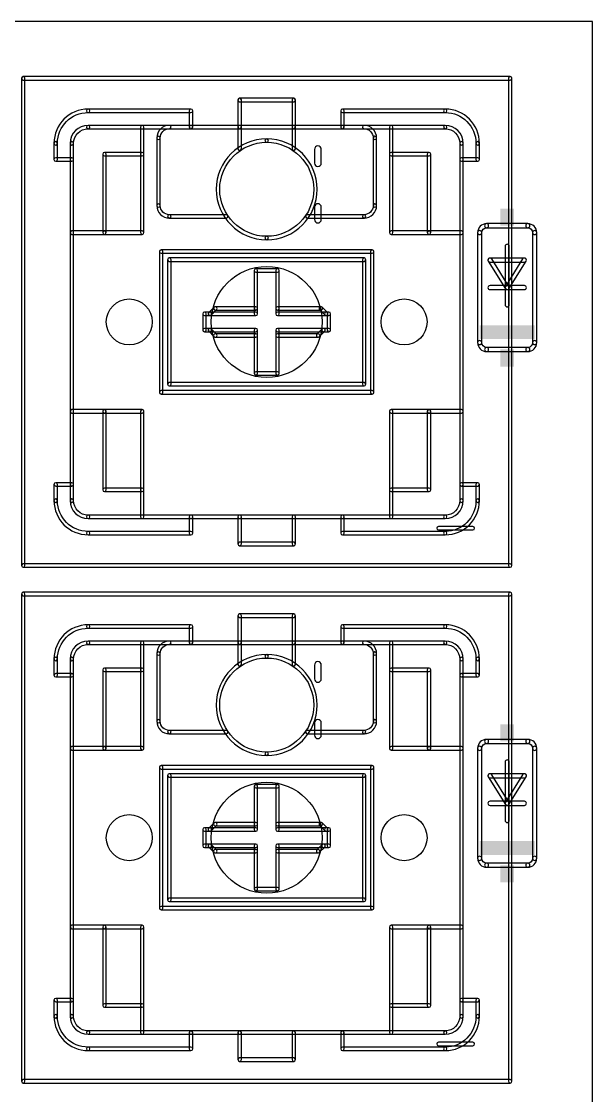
# Model space of a CAD drawing. Extents: x 0 to 60.3, y 1.9 to 82.2.
# Drawn here: x 39.19 to 60.3, y 42.55 to 82.22 of the extents above; entities that cross this region are included whole.
import ezdxf

# ---------------------------------------------------------------- set-up
doc = ezdxf.new("R2010")
doc.units = 0
doc.layers.add('20', color=7, linetype='CONTINUOUS')
doc.layers.add('21', color=253, linetype='CONTINUOUS')

# ---------------------------------------------------------------- blocks, each defined once
blk = doc.blocks.new('RECT')
blk.add_solid([(-0.5, -0.5), (0.5, -0.5), (-0.5, 0.5), (0.5, 0.5)])

msp = doc.modelspace()

# ---------------------------------------------------------------- linework, layer by layer
at = {"layer": '20'}
for p, q in [((60.305, 82.22), (0, 82.22)), ((60.305, 1.905), (60.305, 82.22))]:
    msp.add_line(p, q, dxfattribs=at)
for centre, radius in [((48.26, 71.12), 2.05), ((43.18, 71.12), 0.85), ((53.34, 71.12), 0.85), ((48.26, 52.07), 2.05), ((43.18, 52.07), 0.85), ((53.34, 52.07), 0.85)]:
    msp.add_circle(centre, radius, dxfattribs=at)
at = {"layer": '21'}
for points in [[(39.26, 80.0565), (57.26, 80.0565, 1), (57.26, 80.1835), (39.26, 80.1835, 1)], [(39.3235, 62.12), (39.3235, 80.12, 1), (39.1965, 80.12), (39.1965, 62.12, 1)], [(57.1965, 80.12), (57.1965, 62.12, 1), (57.3235, 62.12), (57.3235, 80.12, 1)], [(47.26, 79.2565), (49.26, 79.2565, 1), (49.26, 79.3835), (47.26, 79.3835, 1)], [(47.3235, 78.32), (47.3235, 79.32, 1), (47.1965, 79.32), (47.1965, 78.32, 1)], [(49.3235, 78.32), (49.3235, 79.32, 1), (49.1965, 79.32), (49.1965, 78.32, 1)], [(41.66, 78.8565, 1), (41.66, 78.9835, 0.4142), (40.3965, 77.72, 1), (40.5235, 77.72, -0.4142)], [(41.66, 78.8565), (45.46, 78.8565, 1), (45.46, 78.9835), (41.66, 78.9835, 1)], [(45.5235, 78.32), (45.5235, 78.92, 1), (45.3965, 78.92), (45.3965, 78.32, 1)], [(51.06, 78.8565), (54.86, 78.8565, 1), (54.86, 78.9835), (51.06, 78.9835, 1)], [(51.1235, 78.32), (51.1235, 78.92, 1), (50.9965, 78.92), (50.9965, 78.32, 1)], [(55.9965, 77.72, 1), (56.1235, 77.72, 0.4142), (54.86, 78.9835, 1), (54.86, 78.8565, -0.4142)], [(41.66, 78.2565, 1), (41.66, 78.3835, 0.4142), (40.9965, 77.72, 1), (41.1235, 77.72, -0.4142)], [(41.66, 78.2565), (45.46, 78.2565, 1), (45.46, 78.3835), (41.66, 78.3835, 1)], [(43.5965, 78.32), (43.5965, 77.32, 1), (43.7235, 77.32), (43.7235, 78.32, 1)], [(44.66, 78.2565, 1), (44.66, 78.3835, 0.4142), (44.1965, 77.92, 1), (44.3235, 77.92, -0.4142)], [(45.46, 78.2565), (47.26, 78.2565, 1), (47.26, 78.3835), (45.46, 78.3835, 1)], [(47.26, 78.2565), (49.26, 78.2565, 1), (49.26, 78.3835), (47.26, 78.3835, 1)], [(47.3235, 77.52), (47.3235, 78.32, 1), (47.1965, 78.32), (47.1965, 77.52, 1)], [(49.26, 78.2565), (51.06, 78.2565, 1), (51.06, 78.3835), (49.26, 78.3835, 1)], [(49.1965, 78.32), (49.1965, 77.52, 1), (49.3235, 77.52), (49.3235, 78.32, 1)], [(51.06, 78.2565), (54.86, 78.2565, 1), (54.86, 78.3835), (51.06, 78.3835, 1)], [(52.1965, 77.92, 1), (52.3235, 77.92, 0.4142), (51.86, 78.3835, 1), (51.86, 78.2565, -0.4142)], [(52.7965, 78.32), (52.7965, 77.32, 1), (52.9235, 77.32), (52.9235, 78.32, 1)], [(55.3965, 77.72, 1), (55.5235, 77.72, 0.4142), (54.86, 78.3835, 1), (54.86, 78.2565, -0.4142)], [(40.5235, 77.12), (40.5235, 77.72, 1), (40.3965, 77.72), (40.3965, 77.12, 1)], [(41.1235, 77.12), (41.1235, 77.72, 1), (40.9965, 77.72), (40.9965, 77.12, 1)], [(44.3235, 75.42), (44.3235, 77.92, 1), (44.1965, 77.92), (44.1965, 75.42, 1)], [(48.26, 77.7565, 1), (48.26, 77.8835, 1), (48.26, 74.1565, 1), (48.26, 74.2835, -1)], [(48.26, 74.2835, 1), (48.26, 74.1565, 1), (48.26, 77.8835, 1), (48.26, 77.7565, -1)], [(52.3235, 75.42), (52.3235, 77.92, 1), (52.1965, 77.92), (52.1965, 75.42, 1)], [(55.3965, 77.72), (55.3965, 77.12, 1), (55.5235, 77.12), (55.5235, 77.72, 1)], [(55.9965, 77.72), (55.9965, 77.12, 1), (56.1235, 77.12), (56.1235, 77.72, 1)], [(42.1965, 77.32), (42.1965, 74.42, 1), (42.3235, 74.42), (42.3235, 77.32, 1)], [(43.66, 77.3835), (42.26, 77.3835, 1), (42.26, 77.2565), (43.66, 77.2565, 1)], [(43.5965, 77.32), (43.5965, 74.42, 1), (43.7235, 74.42), (43.7235, 77.32, 1)], [(50.0253, 77.4954), (50.0253, 76.9874, 1), (50.2793, 76.9874), (50.2793, 77.4954, 1)], [(52.7965, 77.32), (52.7965, 74.42, 1), (52.9235, 74.42), (52.9235, 77.32, 1)], [(54.26, 77.3835), (52.86, 77.3835, 1), (52.86, 77.2565), (54.26, 77.2565, 1)], [(54.1965, 77.32), (54.1965, 74.42, 1), (54.3235, 74.42), (54.3235, 77.32, 1)], [(41.06, 77.1835), (40.46, 77.1835, 1), (40.46, 77.0565), (41.06, 77.0565, 1)], [(41.1235, 65.12), (41.1235, 77.12, 1), (40.9965, 77.12), (40.9965, 65.12, 1)], [(55.3965, 77.12), (55.3965, 65.12, 1), (55.5235, 65.12), (55.5235, 77.12, 1)], [(55.46, 77.0565), (56.06, 77.0565, 1), (56.06, 77.1835), (55.46, 77.1835, 1)], [(44.3235, 75.42, 1), (44.1965, 75.42, 0.4142), (44.66, 74.9565, 1), (44.66, 75.0835, -0.4142)], [(50.2793, 74.9046), (50.2793, 75.3618, 1), (50.0253, 75.3618), (50.0253, 74.9046, 1)], [(51.86, 75.0835, 1), (51.86, 74.9565, 0.4142), (52.3235, 75.42, 1), (52.1965, 75.42, -0.4142)], [(44.66, 74.9565), (46.76, 74.9565, 1), (46.76, 75.0835), (44.66, 75.0835, 1)], [(49.76, 74.9565), (51.86, 74.9565, 1), (51.86, 75.0835), (49.76, 75.0835, 1)], [(56.388, 74.5998, 1), (56.388, 74.7522, 0.4142), (56.0578, 74.422, 1), (56.2102, 74.422, -0.4142)], [(56.388, 74.5998), (57.912, 74.5998, 1), (57.912, 74.7522), (56.388, 74.7522, 1)], [(58.0898, 74.422, 1), (58.2422, 74.422, 0.4142), (57.912, 74.7522, 1), (57.912, 74.5998, -0.4142)], [(42.26, 74.4835), (41.06, 74.4835, 1), (41.06, 74.3565), (42.26, 74.3565, 1)], [(43.66, 74.4835), (42.26, 74.4835, 1), (42.26, 74.3565), (43.66, 74.3565, 1)], [(54.26, 74.4835), (52.86, 74.4835, 1), (52.86, 74.3565), (54.26, 74.3565, 1)], [(55.46, 74.4835), (54.26, 74.4835, 1), (54.26, 74.3565), (55.46, 74.3565, 1)], [(56.2102, 70.358), (56.2102, 74.422, 1), (56.0578, 74.422), (56.0578, 70.358, 1)], [(58.2422, 70.358), (58.2422, 74.422, 1), (58.0898, 74.422), (58.0898, 70.358, 1)], [(57.2262, 72.39), (57.2262, 73.914, 1), (57.0738, 73.914), (57.0738, 72.39, 1)], [(44.4235, 68.52), (44.4235, 73.72, 1), (44.2965, 73.72), (44.2965, 68.52, 1)], [(44.36, 73.6565), (52.16, 73.6565, 1), (52.16, 73.7835), (44.36, 73.7835, 1)], [(44.7235, 68.82), (44.7235, 73.42, 1), (44.5965, 73.42), (44.5965, 68.82, 1)], [(44.66, 73.3565), (51.86, 73.3565, 1), (51.86, 73.4835), (44.66, 73.4835, 1)], [(51.7965, 73.42), (51.7965, 68.82, 1), (51.9235, 68.82), (51.9235, 73.42, 1)], [(52.0965, 73.72), (52.0965, 68.52, 1), (52.2235, 68.52), (52.2235, 73.72, 1)], [(56.515, 73.3298), (57.785, 73.3298, 1), (57.785, 73.4822), (56.515, 73.4822, 1)], [(57.2146, 72.4304), (56.5796, 73.4464, 1), (56.4504, 73.3656), (57.0854, 72.3496, 1)], [(57.7204, 73.4464), (57.0854, 72.4304, 1), (57.2146, 72.3496), (57.8496, 73.3656, 1)], [(47.9235, 71.62), (47.9235, 73.02, 1), (47.7965, 73.02), (47.7965, 71.62, 1)], [(47.86, 72.9565), (48.66, 72.9565, 1), (48.66, 73.0835), (47.86, 73.0835, 1)], [(48.5965, 73.02), (48.5965, 71.62, 1), (48.7235, 71.62), (48.7235, 73.02, 1)], [(56.515, 72.3138), (57.15, 72.3138, 1), (57.15, 72.4662), (56.515, 72.4662, 1)], [(57.2262, 71.755), (57.2262, 72.39, 1), (57.0738, 72.39), (57.0738, 71.755, 1)], [(57.15, 72.3138), (57.785, 72.3138, 1), (57.785, 72.4662), (57.15, 72.4662, 1)], [(46.0235, 70.82), (46.0235, 71.42, 1), (45.8965, 71.42), (45.8965, 70.82, 1)], [(45.96, 71.3565), (46.16, 71.3565, 1), (46.16, 71.4835), (45.96, 71.4835, 1)], [(46.3151, 71.6649), (46.1151, 71.4649, 1), (46.2049, 71.3751), (46.4049, 71.5751, 1)], [(46.16, 71.3565), (47.86, 71.3565, 1), (47.86, 71.4835), (46.16, 71.4835, 1)], [(47.86, 71.6835), (46.36, 71.6835, 1), (46.36, 71.5565), (47.86, 71.5565, 1)], [(47.9235, 71.42), (47.9235, 71.62, 1), (47.7965, 71.62), (47.7965, 71.42, 1)], [(48.5965, 71.62), (48.5965, 71.42, 1), (48.7235, 71.42), (48.7235, 71.62, 1)], [(50.26, 71.6835), (48.66, 71.6835, 1), (48.66, 71.5565), (50.26, 71.5565, 1)], [(48.66, 71.3565), (50.46, 71.3565, 1), (50.46, 71.4835), (48.66, 71.4835, 1)], [(50.5049, 71.4649), (50.3049, 71.6649, 1), (50.2151, 71.5751), (50.4151, 71.3751, 1)], [(50.56, 71.4835), (50.46, 71.4835, 1), (50.46, 71.3565), (50.56, 71.3565, 1)], [(50.4965, 71.42), (50.4965, 70.82, 1), (50.6235, 70.82), (50.6235, 71.42, 1)], [(46.16, 70.8835), (45.96, 70.8835, 1), (45.96, 70.7565), (46.16, 70.7565, 1)], [(47.86, 70.8835), (46.16, 70.8835, 1), (46.16, 70.7565), (47.86, 70.7565, 1)], [(46.1151, 70.7751), (46.3151, 70.5751, 1), (46.4049, 70.6649), (46.2049, 70.8649, 1)], [(47.86, 70.6835), (46.36, 70.6835, 1), (46.36, 70.5565), (47.86, 70.5565, 1)], [(47.9235, 70.62), (47.9235, 70.82, 1), (47.7965, 70.82), (47.7965, 70.62, 1)], [(47.9235, 69.22), (47.9235, 70.62, 1), (47.7965, 70.62), (47.7965, 69.22, 1)], [(50.36, 70.8835), (48.66, 70.8835, 1), (48.66, 70.7565), (50.36, 70.7565, 1)], [(48.5965, 70.82), (48.5965, 70.62, 1), (48.7235, 70.62), (48.7235, 70.82, 1)], [(48.5965, 70.62), (48.5965, 69.22, 1), (48.7235, 69.22), (48.7235, 70.62, 1)], [(50.16, 70.6835), (48.66, 70.6835, 1), (48.66, 70.5565), (50.16, 70.5565, 1)], [(50.3151, 70.8649), (50.1151, 70.6649, 1), (50.2049, 70.5751), (50.4049, 70.7751, 1)], [(50.56, 70.8835), (50.36, 70.8835, 1), (50.36, 70.7565), (50.56, 70.7565, 1)], [(56.2102, 70.358, 1), (56.0578, 70.358, 0.4142), (56.388, 70.0278, 1), (56.388, 70.1802, -0.4142)], [(57.912, 70.1802, 1), (57.912, 70.0278, 0.4142), (58.2422, 70.358, 1), (58.0898, 70.358, -0.4142)], [(56.388, 70.0278), (57.912, 70.0278, 1), (57.912, 70.1802), (56.388, 70.1802, 1)], [(48.66, 69.2835), (47.86, 69.2835, 1), (47.86, 69.1565), (48.66, 69.1565, 1)], [(51.86, 68.8835), (44.66, 68.8835, 1), (44.66, 68.7565), (51.86, 68.7565, 1)], [(52.16, 68.5835), (44.36, 68.5835, 1), (44.36, 68.4565), (52.16, 68.4565, 1)], [(42.26, 67.8835), (41.06, 67.8835, 1), (41.06, 67.7565), (42.26, 67.7565, 1)], [(43.66, 67.8835), (42.26, 67.8835, 1), (42.26, 67.7565), (43.66, 67.7565, 1)], [(42.1965, 67.82), (42.1965, 64.92, 1), (42.3235, 64.92), (42.3235, 67.82, 1)], [(43.5965, 67.82), (43.5965, 64.92, 1), (43.7235, 64.92), (43.7235, 67.82, 1)], [(54.26, 67.8835), (52.86, 67.8835, 1), (52.86, 67.7565), (54.26, 67.7565, 1)], [(52.7965, 67.82), (52.7965, 64.92, 1), (52.9235, 64.92), (52.9235, 67.82, 1)], [(55.46, 67.8835), (54.26, 67.8835, 1), (54.26, 67.7565), (55.46, 67.7565, 1)], [(54.1965, 67.82), (54.1965, 64.92, 1), (54.3235, 64.92), (54.3235, 67.82, 1)], [(40.5235, 64.52), (40.5235, 65.12, 1), (40.3965, 65.12), (40.3965, 64.52, 1)], [(41.06, 65.1835), (40.46, 65.1835, 1), (40.46, 65.0565), (41.06, 65.0565, 1)], [(41.1235, 64.52), (41.1235, 65.12, 1), (40.9965, 65.12), (40.9965, 64.52, 1)], [(55.3965, 65.12), (55.3965, 64.52, 1), (55.5235, 64.52), (55.5235, 65.12, 1)], [(55.46, 65.0565), (56.06, 65.0565, 1), (56.06, 65.1835), (55.46, 65.1835, 1)], [(55.9965, 65.12), (55.9965, 64.52, 1), (56.1235, 64.52), (56.1235, 65.12, 1)], [(43.66, 64.9835), (42.26, 64.9835, 1), (42.26, 64.8565), (43.66, 64.8565, 1)], [(43.5965, 64.92), (43.5965, 63.92, 1), (43.7235, 63.92), (43.7235, 64.92, 1)], [(52.7965, 64.92), (52.7965, 63.92, 1), (52.9235, 63.92), (52.9235, 64.92, 1)], [(54.26, 64.9835), (52.86, 64.9835, 1), (52.86, 64.8565), (54.26, 64.8565, 1)], [(40.5235, 64.52, 1), (40.3965, 64.52, 0.4142), (41.66, 63.2565, 1), (41.66, 63.3835, -0.4142)], [(41.1235, 64.52, 1), (40.9965, 64.52, 0.4142), (41.66, 63.8565, 1), (41.66, 63.9835, -0.4142)], [(54.86, 63.3835, 1), (54.86, 63.2565, 0.4142), (56.1235, 64.52, 1), (55.9965, 64.52, -0.4142)], [(54.86, 63.9835, 1), (54.86, 63.8565, 0.4142), (55.5235, 64.52, 1), (55.3965, 64.52, -0.4142)], [(45.46, 63.9835), (41.66, 63.9835, 1), (41.66, 63.8565), (45.46, 63.8565, 1)], [(47.26, 63.9835), (45.46, 63.9835, 1), (45.46, 63.8565), (47.26, 63.8565, 1)], [(45.5235, 63.32), (45.5235, 63.92, 1), (45.3965, 63.92), (45.3965, 63.32, 1)], [(51.06, 63.9835), (47.26, 63.9835, 1), (47.26, 63.8565), (51.06, 63.8565, 1)], [(47.3235, 62.92), (47.3235, 63.92, 1), (47.1965, 63.92), (47.1965, 62.92, 1)], [(49.3235, 62.92), (49.3235, 63.92, 1), (49.1965, 63.92), (49.1965, 62.92, 1)], [(54.86, 63.9835), (51.06, 63.9835, 1), (51.06, 63.8565), (54.86, 63.8565, 1)], [(51.1235, 63.32), (51.1235, 63.92, 1), (50.9965, 63.92), (50.9965, 63.32, 1)], [(54.61, 63.4365), (55.88, 63.4365, 1), (55.88, 63.5635), (54.61, 63.5635, 1)], [(45.46, 63.3835), (41.66, 63.3835, 1), (41.66, 63.2565), (45.46, 63.2565, 1)], [(54.86, 63.3835), (51.06, 63.3835, 1), (51.06, 63.2565), (54.86, 63.2565, 1)], [(47.26, 62.8565), (49.26, 62.8565, 1), (49.26, 62.9835), (47.26, 62.9835, 1)], [(57.26, 62.1835), (39.26, 62.1835, 1), (39.26, 62.0565), (57.26, 62.0565, 1)], [(39.26, 61.0065), (57.26, 61.0065, 1), (57.26, 61.1335), (39.26, 61.1335, 1)], [(39.3235, 43.07), (39.3235, 61.07, 1), (39.1965, 61.07), (39.1965, 43.07, 1)], [(57.1965, 61.07), (57.1965, 43.07, 1), (57.3235, 43.07), (57.3235, 61.07, 1)], [(47.26, 60.2065), (49.26, 60.2065, 1), (49.26, 60.3335), (47.26, 60.3335, 1)], [(47.3235, 59.27), (47.3235, 60.27, 1), (47.1965, 60.27), (47.1965, 59.27, 1)], [(49.3235, 59.27), (49.3235, 60.27, 1), (49.1965, 60.27), (49.1965, 59.27, 1)], [(41.66, 59.8065, 1), (41.66, 59.9335, 0.4142), (40.3965, 58.67, 1), (40.5235, 58.67, -0.4142)], [(41.66, 59.8065), (45.46, 59.8065, 1), (45.46, 59.9335), (41.66, 59.9335, 1)], [(45.5235, 59.27), (45.5235, 59.87, 1), (45.3965, 59.87), (45.3965, 59.27, 1)], [(51.06, 59.8065), (54.86, 59.8065, 1), (54.86, 59.9335), (51.06, 59.9335, 1)], [(51.1235, 59.27), (51.1235, 59.87, 1), (50.9965, 59.87), (50.9965, 59.27, 1)], [(55.9965, 58.67, 1), (56.1235, 58.67, 0.4142), (54.86, 59.9335, 1), (54.86, 59.8065, -0.4142)], [(41.66, 59.2065, 1), (41.66, 59.3335, 0.4142), (40.9965, 58.67, 1), (41.1235, 58.67, -0.4142)], [(41.66, 59.2065), (45.46, 59.2065, 1), (45.46, 59.3335), (41.66, 59.3335, 1)], [(43.5965, 59.27), (43.5965, 58.27, 1), (43.7235, 58.27), (43.7235, 59.27, 1)], [(44.66, 59.2065, 1), (44.66, 59.3335, 0.4142), (44.1965, 58.87, 1), (44.3235, 58.87, -0.4142)], [(45.46, 59.2065), (47.26, 59.2065, 1), (47.26, 59.3335), (45.46, 59.3335, 1)], [(47.26, 59.2065), (49.26, 59.2065, 1), (49.26, 59.3335), (47.26, 59.3335, 1)], [(47.3235, 58.47), (47.3235, 59.27, 1), (47.1965, 59.27), (47.1965, 58.47, 1)], [(49.26, 59.2065), (51.06, 59.2065, 1), (51.06, 59.3335), (49.26, 59.3335, 1)], [(49.1965, 59.27), (49.1965, 58.47, 1), (49.3235, 58.47), (49.3235, 59.27, 1)], [(51.06, 59.2065), (54.86, 59.2065, 1), (54.86, 59.3335), (51.06, 59.3335, 1)], [(52.1965, 58.87, 1), (52.3235, 58.87, 0.4142), (51.86, 59.3335, 1), (51.86, 59.2065, -0.4142)], [(52.7965, 59.27), (52.7965, 58.27, 1), (52.9235, 58.27), (52.9235, 59.27, 1)], [(55.3965, 58.67, 1), (55.5235, 58.67, 0.4142), (54.86, 59.3335, 1), (54.86, 59.2065, -0.4142)], [(40.5235, 58.07), (40.5235, 58.67, 1), (40.3965, 58.67), (40.3965, 58.07, 1)], [(41.1235, 58.07), (41.1235, 58.67, 1), (40.9965, 58.67), (40.9965, 58.07, 1)], [(44.3235, 56.37), (44.3235, 58.87, 1), (44.1965, 58.87), (44.1965, 56.37, 1)], [(48.26, 58.7065, 1), (48.26, 58.8335, 1), (48.26, 55.1065, 1), (48.26, 55.2335, -1)], [(48.26, 55.2335, 1), (48.26, 55.1065, 1), (48.26, 58.8335, 1), (48.26, 58.7065, -1)], [(52.3235, 56.37), (52.3235, 58.87, 1), (52.1965, 58.87), (52.1965, 56.37, 1)], [(55.3965, 58.67), (55.3965, 58.07, 1), (55.5235, 58.07), (55.5235, 58.67, 1)], [(55.9965, 58.67), (55.9965, 58.07, 1), (56.1235, 58.07), (56.1235, 58.67, 1)], [(42.1965, 58.27), (42.1965, 55.37, 1), (42.3235, 55.37), (42.3235, 58.27, 1)], [(43.66, 58.3335), (42.26, 58.3335, 1), (42.26, 58.2065), (43.66, 58.2065, 1)], [(43.5965, 58.27), (43.5965, 55.37, 1), (43.7235, 55.37), (43.7235, 58.27, 1)], [(50.0253, 58.4454), (50.0253, 57.9374, 1), (50.2793, 57.9374), (50.2793, 58.4454, 1)], [(52.7965, 58.27), (52.7965, 55.37, 1), (52.9235, 55.37), (52.9235, 58.27, 1)], [(54.26, 58.3335), (52.86, 58.3335, 1), (52.86, 58.2065), (54.26, 58.2065, 1)], [(54.1965, 58.27), (54.1965, 55.37, 1), (54.3235, 55.37), (54.3235, 58.27, 1)], [(41.06, 58.1335), (40.46, 58.1335, 1), (40.46, 58.0065), (41.06, 58.0065, 1)], [(41.1235, 46.07), (41.1235, 58.07, 1), (40.9965, 58.07), (40.9965, 46.07, 1)], [(55.3965, 58.07), (55.3965, 46.07, 1), (55.5235, 46.07), (55.5235, 58.07, 1)], [(55.46, 58.0065), (56.06, 58.0065, 1), (56.06, 58.1335), (55.46, 58.1335, 1)], [(44.3235, 56.37, 1), (44.1965, 56.37, 0.4142), (44.66, 55.9065, 1), (44.66, 56.0335, -0.4142)], [(50.2793, 55.8546), (50.2793, 56.3118, 1), (50.0253, 56.3118), (50.0253, 55.8546, 1)], [(51.86, 56.0335, 1), (51.86, 55.9065, 0.4142), (52.3235, 56.37, 1), (52.1965, 56.37, -0.4142)], [(44.66, 55.9065), (46.76, 55.9065, 1), (46.76, 56.0335), (44.66, 56.0335, 1)], [(49.76, 55.9065), (51.86, 55.9065, 1), (51.86, 56.0335), (49.76, 56.0335, 1)], [(56.388, 55.5498, 1), (56.388, 55.7022, 0.4142), (56.0578, 55.372, 1), (56.2102, 55.372, -0.4142)], [(56.388, 55.5498), (57.912, 55.5498, 1), (57.912, 55.7022), (56.388, 55.7022, 1)], [(58.0898, 55.372, 1), (58.2422, 55.372, 0.4142), (57.912, 55.7022, 1), (57.912, 55.5498, -0.4142)], [(42.26, 55.4335), (41.06, 55.4335, 1), (41.06, 55.3065), (42.26, 55.3065, 1)], [(43.66, 55.4335), (42.26, 55.4335, 1), (42.26, 55.3065), (43.66, 55.3065, 1)], [(54.26, 55.4335), (52.86, 55.4335, 1), (52.86, 55.3065), (54.26, 55.3065, 1)], [(55.46, 55.4335), (54.26, 55.4335, 1), (54.26, 55.3065), (55.46, 55.3065, 1)], [(56.2102, 51.308), (56.2102, 55.372, 1), (56.0578, 55.372), (56.0578, 51.308, 1)], [(58.2422, 51.308), (58.2422, 55.372, 1), (58.0898, 55.372), (58.0898, 51.308, 1)], [(57.2262, 53.34), (57.2262, 54.864, 1), (57.0738, 54.864), (57.0738, 53.34, 1)], [(44.4235, 49.47), (44.4235, 54.67, 1), (44.2965, 54.67), (44.2965, 49.47, 1)], [(44.36, 54.6065), (52.16, 54.6065, 1), (52.16, 54.7335), (44.36, 54.7335, 1)], [(44.7235, 49.77), (44.7235, 54.37, 1), (44.5965, 54.37), (44.5965, 49.77, 1)], [(44.66, 54.3065), (51.86, 54.3065, 1), (51.86, 54.4335), (44.66, 54.4335, 1)], [(51.7965, 54.37), (51.7965, 49.77, 1), (51.9235, 49.77), (51.9235, 54.37, 1)], [(52.0965, 54.67), (52.0965, 49.47, 1), (52.2235, 49.47), (52.2235, 54.67, 1)], [(56.515, 54.2798), (57.785, 54.2798, 1), (57.785, 54.4322), (56.515, 54.4322, 1)], [(57.2146, 53.3804), (56.5796, 54.3964, 1), (56.4504, 54.3156), (57.0854, 53.2996, 1)], [(57.7204, 54.3964), (57.0854, 53.3804, 1), (57.2146, 53.2996), (57.8496, 54.3156, 1)], [(47.9235, 52.57), (47.9235, 53.97, 1), (47.7965, 53.97), (47.7965, 52.57, 1)], [(47.86, 53.9065), (48.66, 53.9065, 1), (48.66, 54.0335), (47.86, 54.0335, 1)], [(48.5965, 53.97), (48.5965, 52.57, 1), (48.7235, 52.57), (48.7235, 53.97, 1)], [(56.515, 53.2638), (57.15, 53.2638, 1), (57.15, 53.4162), (56.515, 53.4162, 1)], [(57.2262, 52.705), (57.2262, 53.34, 1), (57.0738, 53.34), (57.0738, 52.705, 1)], [(57.15, 53.2638), (57.785, 53.2638, 1), (57.785, 53.4162), (57.15, 53.4162, 1)], [(46.0235, 51.77), (46.0235, 52.37, 1), (45.8965, 52.37), (45.8965, 51.77, 1)], [(45.96, 52.3065), (46.16, 52.3065, 1), (46.16, 52.4335), (45.96, 52.4335, 1)], [(46.3151, 52.6149), (46.1151, 52.4149, 1), (46.2049, 52.3251), (46.4049, 52.5251, 1)], [(46.16, 52.3065), (47.86, 52.3065, 1), (47.86, 52.4335), (46.16, 52.4335, 1)], [(47.86, 52.6335), (46.36, 52.6335, 1), (46.36, 52.5065), (47.86, 52.5065, 1)], [(47.9235, 52.37), (47.9235, 52.57, 1), (47.7965, 52.57), (47.7965, 52.37, 1)], [(48.5965, 52.57), (48.5965, 52.37, 1), (48.7235, 52.37), (48.7235, 52.57, 1)], [(50.26, 52.6335), (48.66, 52.6335, 1), (48.66, 52.5065), (50.26, 52.5065, 1)], [(48.66, 52.3065), (50.46, 52.3065, 1), (50.46, 52.4335), (48.66, 52.4335, 1)], [(50.5049, 52.4149), (50.3049, 52.6149, 1), (50.2151, 52.5251), (50.4151, 52.3251, 1)], [(50.56, 52.4335), (50.46, 52.4335, 1), (50.46, 52.3065), (50.56, 52.3065, 1)], [(50.4965, 52.37), (50.4965, 51.77, 1), (50.6235, 51.77), (50.6235, 52.37, 1)], [(46.16, 51.8335), (45.96, 51.8335, 1), (45.96, 51.7065), (46.16, 51.7065, 1)], [(47.86, 51.8335), (46.16, 51.8335, 1), (46.16, 51.7065), (47.86, 51.7065, 1)], [(46.1151, 51.7251), (46.3151, 51.5251, 1), (46.4049, 51.6149), (46.2049, 51.8149, 1)], [(47.86, 51.6335), (46.36, 51.6335, 1), (46.36, 51.5065), (47.86, 51.5065, 1)], [(47.9235, 51.57), (47.9235, 51.77, 1), (47.7965, 51.77), (47.7965, 51.57, 1)], [(47.9235, 50.17), (47.9235, 51.57, 1), (47.7965, 51.57), (47.7965, 50.17, 1)], [(50.36, 51.8335), (48.66, 51.8335, 1), (48.66, 51.7065), (50.36, 51.7065, 1)], [(48.5965, 51.77), (48.5965, 51.57, 1), (48.7235, 51.57), (48.7235, 51.77, 1)], [(48.5965, 51.57), (48.5965, 50.17, 1), (48.7235, 50.17), (48.7235, 51.57, 1)], [(50.16, 51.6335), (48.66, 51.6335, 1), (48.66, 51.5065), (50.16, 51.5065, 1)], [(50.3151, 51.8149), (50.1151, 51.6149, 1), (50.2049, 51.5251), (50.4049, 51.7251, 1)], [(50.56, 51.8335), (50.36, 51.8335, 1), (50.36, 51.7065), (50.56, 51.7065, 1)], [(56.2102, 51.308, 1), (56.0578, 51.308, 0.4142), (56.388, 50.9778, 1), (56.388, 51.1302, -0.4142)], [(57.912, 51.1302, 1), (57.912, 50.9778, 0.4142), (58.2422, 51.308, 1), (58.0898, 51.308, -0.4142)], [(56.388, 50.9778), (57.912, 50.9778, 1), (57.912, 51.1302), (56.388, 51.1302, 1)], [(48.66, 50.2335), (47.86, 50.2335, 1), (47.86, 50.1065), (48.66, 50.1065, 1)], [(51.86, 49.8335), (44.66, 49.8335, 1), (44.66, 49.7065), (51.86, 49.7065, 1)], [(52.16, 49.5335), (44.36, 49.5335, 1), (44.36, 49.4065), (52.16, 49.4065, 1)], [(42.26, 48.8335), (41.06, 48.8335, 1), (41.06, 48.7065), (42.26, 48.7065, 1)], [(43.66, 48.8335), (42.26, 48.8335, 1), (42.26, 48.7065), (43.66, 48.7065, 1)], [(42.1965, 48.77), (42.1965, 45.87, 1), (42.3235, 45.87), (42.3235, 48.77, 1)], [(43.5965, 48.77), (43.5965, 45.87, 1), (43.7235, 45.87), (43.7235, 48.77, 1)], [(54.26, 48.8335), (52.86, 48.8335, 1), (52.86, 48.7065), (54.26, 48.7065, 1)], [(52.7965, 48.77), (52.7965, 45.87, 1), (52.9235, 45.87), (52.9235, 48.77, 1)], [(55.46, 48.8335), (54.26, 48.8335, 1), (54.26, 48.7065), (55.46, 48.7065, 1)], [(54.1965, 48.77), (54.1965, 45.87, 1), (54.3235, 45.87), (54.3235, 48.77, 1)], [(40.5235, 45.47), (40.5235, 46.07, 1), (40.3965, 46.07), (40.3965, 45.47, 1)], [(41.06, 46.1335), (40.46, 46.1335, 1), (40.46, 46.0065), (41.06, 46.0065, 1)], [(41.1235, 45.47), (41.1235, 46.07, 1), (40.9965, 46.07), (40.9965, 45.47, 1)], [(55.3965, 46.07), (55.3965, 45.47, 1), (55.5235, 45.47), (55.5235, 46.07, 1)], [(55.46, 46.0065), (56.06, 46.0065, 1), (56.06, 46.1335), (55.46, 46.1335, 1)], [(55.9965, 46.07), (55.9965, 45.47, 1), (56.1235, 45.47), (56.1235, 46.07, 1)], [(43.66, 45.9335), (42.26, 45.9335, 1), (42.26, 45.8065), (43.66, 45.8065, 1)], [(43.5965, 45.87), (43.5965, 44.87, 1), (43.7235, 44.87), (43.7235, 45.87, 1)], [(52.7965, 45.87), (52.7965, 44.87, 1), (52.9235, 44.87), (52.9235, 45.87, 1)], [(54.26, 45.9335), (52.86, 45.9335, 1), (52.86, 45.8065), (54.26, 45.8065, 1)], [(40.5235, 45.47, 1), (40.3965, 45.47, 0.4142), (41.66, 44.2065, 1), (41.66, 44.3335, -0.4142)], [(41.1235, 45.47, 1), (40.9965, 45.47, 0.4142), (41.66, 44.8065, 1), (41.66, 44.9335, -0.4142)], [(54.86, 44.3335, 1), (54.86, 44.2065, 0.4142), (56.1235, 45.47, 1), (55.9965, 45.47, -0.4142)], [(54.86, 44.9335, 1), (54.86, 44.8065, 0.4142), (55.5235, 45.47, 1), (55.3965, 45.47, -0.4142)], [(45.46, 44.9335), (41.66, 44.9335, 1), (41.66, 44.8065), (45.46, 44.8065, 1)], [(47.26, 44.9335), (45.46, 44.9335, 1), (45.46, 44.8065), (47.26, 44.8065, 1)], [(45.5235, 44.27), (45.5235, 44.87, 1), (45.3965, 44.87), (45.3965, 44.27, 1)], [(51.06, 44.9335), (47.26, 44.9335, 1), (47.26, 44.8065), (51.06, 44.8065, 1)], [(47.3235, 43.87), (47.3235, 44.87, 1), (47.1965, 44.87), (47.1965, 43.87, 1)], [(49.3235, 43.87), (49.3235, 44.87, 1), (49.1965, 44.87), (49.1965, 43.87, 1)], [(54.86, 44.9335), (51.06, 44.9335, 1), (51.06, 44.8065), (54.86, 44.8065, 1)], [(51.1235, 44.27), (51.1235, 44.87, 1), (50.9965, 44.87), (50.9965, 44.27, 1)], [(54.61, 44.3865), (55.88, 44.3865, 1), (55.88, 44.5135), (54.61, 44.5135, 1)], [(45.46, 44.3335), (41.66, 44.3335, 1), (41.66, 44.2065), (45.46, 44.2065, 1)], [(54.86, 44.3335), (51.06, 44.3335, 1), (51.06, 44.2065), (54.86, 44.2065, 1)], [(47.26, 43.8065), (49.26, 43.8065, 1), (49.26, 43.9335), (47.26, 43.9335, 1)], [(57.26, 43.1335), (39.26, 43.1335, 1), (39.26, 43.0065), (57.26, 43.0065, 1)]]:
    msp.add_lwpolyline(points, format="xyb", close=True, dxfattribs=at)

# ---------------------------------------------------------------- block references
at = {"layer": '21', "rotation": 90}
for p, xscale, yscale in [((57.15, 74.9935), 0.635, 0.508), ((57.15, 70.739), 0.508, 2.032), ((57.15, 69.7865), 0.635, 0.508), ((57.15, 55.9435), 0.635, 0.508), ((57.15, 51.689), 0.508, 2.032), ((57.15, 50.7365), 0.635, 0.508)]:
    msp.add_blockref('RECT', p, dxfattribs=dict(at, xscale=xscale, yscale=yscale))

doc.saveas('drawing.dxf')
